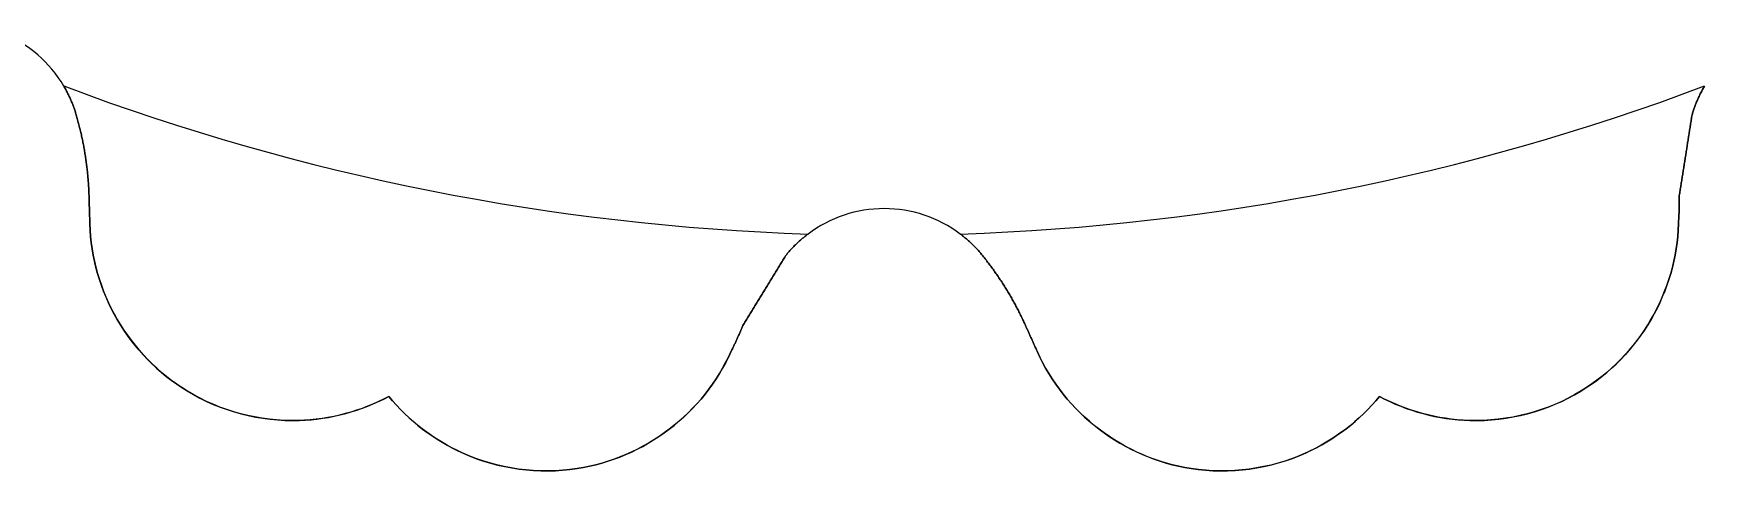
# Model space of a CAD drawing. Header units: millimetres. Extents: x -34.4 to 34.4, y -34.4 to 34.4.
# Drawn here: x -11.4 to 11, y -34.42 to -28.5 of the extents above; entities that cross this region are included whole.
import ezdxf

# ---------------------------------------------------------------- set-up
doc = ezdxf.new("R2010")
doc.units = ezdxf.units.MM
doc.layers.add('Z24de', color=7, linetype='CONTINUOUS')

msp = doc.modelspace()

# ---------------------------------------------------------------- linework, layer by layer
at = {"layer": 'Z24de'}
for p, q in [((-10.8274, -29.5967, 0.00358), (-10.8274, -29.5967, 2.99642)), ((-10.8274, -29.5967, 0.00358), (-10.8274, -29.5967, 2.99642)), ((10.8274, -29.5967, 0.00358), (10.8274, -29.5967, 2.99642)), ((10.8274, -29.5967, 0.00358), (10.8274, -29.5967, 2.99642)), ((-10.6562, -30.6777, 0.06177), (-10.6562, -30.6777, 2.93823)), ((-10.6562, -30.6777, 0.06177), (-10.6562, -30.6777, 2.93823)), ((10.6562, -30.6777, 0.06177), (10.6562, -30.6777, 2.93823)), ((10.6562, -30.6777, 0.06177), (10.6562, -30.6777, 2.93823)), ((-10.6446, -31.0558, 0.10126), (-10.6446, -31.0558, 2.89874)), ((-10.6446, -31.0558, 0.10126), (-10.6446, -31.0558, 2.89874)), ((10.6446, -31.0558, 0.10126), (10.6446, -31.0558, 2.89874)), ((10.6446, -31.0558, 0.10126), (10.6446, -31.0558, 2.89874)), ((-1.32296, -31.4872, 0.00358), (-1.32296, -31.4872, 2.99642)), ((-1.32296, -31.4872, 0.00358), (-1.32296, -31.4872, 2.99642)), ((1.32296, -31.4872, 0.00358), (1.32296, -31.4872, 2.99642)), ((1.32296, -31.4872, 0.00358), (1.32296, -31.4872, 2.99642)), ((-1.89482, -32.4204, 0.06177), (-1.89482, -32.4204, 2.93823)), ((-1.89482, -32.4204, 0.06177), (-1.89482, -32.4204, 2.93823)), ((1.89482, -32.4204, 0.06177), (1.89482, -32.4204, 2.93823)), ((1.89482, -32.4204, 0.06177), (1.89482, -32.4204, 2.93823)), ((-2.05019, -32.7653, 0.10126), (-2.05019, -32.7653, 2.89874)), ((-2.05019, -32.7653, 0.10126), (-2.05019, -32.7653, 2.89874)), ((2.05019, -32.7653, 0.10126), (2.05019, -32.7653, 2.89874)), ((2.05019, -32.7653, 0.10126), (2.05019, -32.7653, 2.89874)), ((-6.63776, -33.3703, 0.30822), (-6.63776, -33.3703, 2.69178)), ((-6.63776, -33.3703, 0.30822), (-6.63776, -33.3703, 2.69178)), ((6.63776, -33.3703, 0.30822), (6.63776, -33.3703, 2.69178)), ((6.63776, -33.3703, 0.30822), (6.63776, -33.3703, 2.69178))]:
    msp.add_line(p, q, dxfattribs=at)
for centre, radius, start, end in [((-12.456, -30.0714), 1.69635, 30.55, 67.5), ((-12.456, -30.0714, 3), 1.69635, 30.55, 67.5), ((-12.456, -30.0714, 3), 1.69635, 30.55, 67.5), ((-12.456, -30.0714), 1.69635, 30.55, 67.5), ((0, 0), 31.21, -110.628, -91.8723), ((0, 0, 3), 31.21, -110.628, -91.8723), ((0, 0), 31.21, -110.628, -91.8723), ((0, 0, 3), 31.21, -110.628, -91.8723), ((0, 0), 31.21, -88.1277, -69.3723), ((0, 0, 3), 31.21, -88.1277, -69.3723), ((0, 0), 31.21, -88.1277, -69.3723), ((0, 0, 3), 31.21, -88.1277, -69.3723), ((0, -32.549), 1.69635, 90, 126.95), ((0, -32.549, 3), 1.69635, 90, 126.95), ((0, -32.549, 3), 1.69635, 90, 126.95), ((0, -32.549), 1.69635, 90, 126.95), ((0, -32.549), 1.69635, 53.05, 90), ((0, -32.549, 3), 1.69635, 53.05, 90), ((0, -32.549, 3), 1.69635, 53.05, 90), ((0, -32.549), 1.69635, 53.05, 90)]:
    msp.add_arc(centre, radius, start, end, dxfattribs=at)
for points in [[(-10.9951, -29.2092, 3), (-10.887, -29.3925, 3.00021), (-10.8274, -29.5967, 2.99642)], [(-10.8274, -29.5967, 0.00358), (-10.887, -29.3925, -0.00021), (-10.9951, -29.2092)], [(-10.8274, -29.5967, 0.00358), (-10.887, -29.3925, -0.00021), (-10.9951, -29.2092)], [(-10.9951, -29.2092, 3), (-10.887, -29.3925, 3.00021), (-10.8274, -29.5967, 2.99642)], [(10.8274, -29.5967, 2.99642), (10.887, -29.3925, 3.00021), (10.9951, -29.2092, 3)], [(10.9951, -29.2092), (10.887, -29.3925, -0.00021), (10.8274, -29.5967, 0.00358)], [(10.9951, -29.2092), (10.887, -29.3925, -0.00021), (10.8274, -29.5967, 0.00358)], [(10.8274, -29.5967, 2.99642), (10.887, -29.3925, 3.00021), (10.9951, -29.2092, 3)], [(-10.8274, -29.5967, 0.00358), (-10.673, -30.1285, 0.01283), (-10.6562, -30.6777, 0.06177)], [(-10.6562, -30.6777, 2.93823), (-10.673, -30.1285, 2.98717), (-10.8274, -29.5967, 2.99642)], [(-10.8274, -29.5967, 0.00358), (-10.673, -30.1285, 0.01283), (-10.6562, -30.6777, 0.06177)], [(-10.6562, -30.6777, 2.93823), (-10.673, -30.1285, 2.98717), (-10.8274, -29.5967, 2.99642)], [(10.8274, -29.5967, 0.00358), (10.7416, -30.1381, 0.01474), (10.6562, -30.6777, 0.06177)], [(10.6562, -30.6777, 2.93823), (10.7416, -30.1381, 2.98526), (10.8274, -29.5967, 2.99642)], [(10.8274, -29.5967, 0.00358), (10.7416, -30.1381, 0.01474), (10.6562, -30.6777, 0.06177)], [(10.6562, -30.6777, 2.93823), (10.7416, -30.1381, 2.98526), (10.8274, -29.5967, 2.99642)], [(-10.6562, -30.6777, 0.06177), (-10.6504, -30.867, 0.07907), (-10.6446, -31.0558, 0.10126)], [(-10.6446, -31.0558, 2.89874), (-10.6504, -30.867, 2.92093), (-10.6562, -30.6777, 2.93823)], [(-10.6562, -30.6777, 0.06177), (-10.6504, -30.867, 0.07907), (-10.6446, -31.0558, 0.10126)], [(-10.6446, -31.0558, 2.89874), (-10.6504, -30.867, 2.92093), (-10.6562, -30.6777, 2.93823)], [(10.6562, -30.6777, 0.06177), (10.6586, -30.8674, 0.07942), (10.6446, -31.0558, 0.10126)], [(10.6446, -31.0558, 2.89874), (10.6586, -30.8674, 2.92058), (10.6562, -30.6777, 2.93823)], [(10.6562, -30.6777, 0.06177), (10.6586, -30.8674, 0.07942), (10.6446, -31.0558, 0.10126)], [(10.6446, -31.0558, 2.89874), (10.6586, -30.8674, 2.92058), (10.6562, -30.6777, 2.93823)], [(-1.01973, -31.1934), (-1.18975, -31.3214, -0.00021), (-1.32296, -31.4872, 0.00358)], [(-1.32296, -31.4872, 2.99642), (-1.18975, -31.3214, 3.00021), (-1.01973, -31.1934, 3)], [(-1.01973, -31.1934), (-1.18975, -31.3214, -0.00021), (-1.32296, -31.4872, 0.00358)], [(-1.32296, -31.4872, 2.99642), (-1.18975, -31.3214, 3.00021), (-1.01973, -31.1934, 3)], [(1.01973, -31.1934, 3), (1.18975, -31.3214, 3.00021), (1.32296, -31.4872, 2.99642)], [(1.32296, -31.4872, 0.00358), (1.18975, -31.3214, -0.00021), (1.01973, -31.1934)], [(1.32296, -31.4872, 0.00358), (1.18975, -31.3214, -0.00021), (1.01973, -31.1934)], [(1.01973, -31.1934, 3), (1.18975, -31.3214, 3.00021), (1.32296, -31.4872, 2.99642)], [(-1.32296, -31.4872, 0.00358), (-1.60939, -31.9547, 0.01474), (-1.89482, -32.4204, 0.06177)], [(-1.89482, -32.4204, 2.93823), (-1.60939, -31.9547, 2.98526), (-1.32296, -31.4872, 2.99642)], [(-1.32296, -31.4872, 0.00358), (-1.60939, -31.9547, 0.01474), (-1.89482, -32.4204, 0.06177)], [(-1.89482, -32.4204, 2.93823), (-1.60939, -31.9547, 2.98526), (-1.32296, -31.4872, 2.99642)], [(1.32296, -31.4872, 0.00358), (1.66912, -31.9195, 0.01283), (1.89482, -32.4204, 0.06177)], [(1.89482, -32.4204, 2.93823), (1.66912, -31.9195, 2.98717), (1.32296, -31.4872, 2.99642)], [(1.32296, -31.4872, 0.00358), (1.66912, -31.9195, 0.01283), (1.89482, -32.4204, 0.06177)], [(1.89482, -32.4204, 2.93823), (1.66912, -31.9195, 2.98717), (1.32296, -31.4872, 2.99642)], [(-1.89482, -32.4204, 0.06177), (-1.96515, -32.5966, 0.07942), (-2.05019, -32.7653, 0.10126)], [(-2.05019, -32.7653, 2.89874), (-1.96515, -32.5966, 2.92058), (-1.89482, -32.4204, 2.93823)], [(-1.89482, -32.4204, 0.06177), (-1.96515, -32.5966, 0.07942), (-2.05019, -32.7653, 0.10126)], [(-2.05019, -32.7653, 2.89874), (-1.96515, -32.5966, 2.92058), (-1.89482, -32.4204, 2.93823)], [(1.89482, -32.4204, 0.06177), (1.97261, -32.5931, 0.07907), (2.05019, -32.7653, 0.10126)], [(2.05019, -32.7653, 2.89874), (1.97261, -32.5931, 2.92093), (1.89482, -32.4204, 2.93823)], [(1.89482, -32.4204, 0.06177), (1.97261, -32.5931, 0.07907), (2.05019, -32.7653, 0.10126)], [(2.05019, -32.7653, 2.89874), (1.97261, -32.5931, 2.92093), (1.89482, -32.4204, 2.93823)]]:
    msp.add_open_spline(points, degree=2, dxfattribs=at)
for points, knots in [([(-10.6446, -31.0558, 0.10126), (-10.622, -31.9595, 0.20689), (-10.1238, -32.8246, 0.37968), (-9.34025, -33.2967, 0.44492), (-8.89323, -33.5705, 0.48375), (-8.3605, -33.7107, 0.4848), (-7.83649, -33.6924, 0.44756), (-7.41595, -33.6791, 0.41847), (-7.00291, -33.5667, 0.36678), (-6.63776, -33.3703, 0.30822)], [0, 0, 0, 0, 0.490877, 0.490877, 0.490877, 0.773368, 0.773368, 0.773368, 1, 1, 1, 1]), ([(-6.63776, -33.3703, 2.69178), (-7.00672, -33.5687, 2.6326), (-7.42461, -33.6814, 2.58046), (-7.84967, -33.6928, 2.55153), (-8.36843, -33.7084, 2.51526), (-8.89481, -33.5687, 2.51659), (-9.33742, -33.2984, 2.55484), (-10.1226, -32.8267, 2.61991), (-10.622, -31.9606, 2.79298), (-10.6446, -31.0558, 2.89874)], [0, 0, 0, 0, 0.228967, 0.228967, 0.228967, 0.508484, 0.508484, 0.508484, 1, 1, 1, 1]), ([(-10.6446, -31.0558, 0.10126), (-10.622, -31.9595, 0.20689), (-10.1238, -32.8246, 0.37968), (-9.34025, -33.2967, 0.44492), (-8.89323, -33.5705, 0.48375), (-8.3605, -33.7107, 0.4848), (-7.83649, -33.6924, 0.44756), (-7.41595, -33.6791, 0.41847), (-7.00291, -33.5667, 0.36678), (-6.63776, -33.3703, 0.30822)], [0, 0, 0, 0, 0.490877, 0.490877, 0.490877, 0.773368, 0.773368, 0.773368, 1, 1, 1, 1]), ([(-6.63776, -33.3703, 2.69178), (-7.00672, -33.5687, 2.6326), (-7.42461, -33.6814, 2.58046), (-7.84967, -33.6928, 2.55153), (-8.36843, -33.7084, 2.51526), (-8.89481, -33.5687, 2.51659), (-9.33742, -33.2984, 2.55484), (-10.1226, -32.8267, 2.61991), (-10.622, -31.9606, 2.79298), (-10.6446, -31.0558, 2.89874)], [0, 0, 0, 0, 0.228967, 0.228967, 0.228967, 0.508484, 0.508484, 0.508484, 1, 1, 1, 1]), ([(6.63776, -33.3703, 0.30822), (7.00672, -33.5687, 0.3674), (7.42461, -33.6814, 0.41954), (7.84967, -33.6928, 0.44847), (8.36843, -33.7084, 0.48474), (8.89481, -33.5687, 0.48341), (9.33742, -33.2984, 0.44516), (10.1226, -32.8267, 0.38009), (10.622, -31.9606, 0.20702), (10.6446, -31.0558, 0.10126)], [0, 0, 0, 0, 0.228967, 0.228967, 0.228967, 0.508484, 0.508484, 0.508484, 1, 1, 1, 1]), ([(10.6446, -31.0558, 2.89874), (10.622, -31.9595, 2.79311), (10.1238, -32.8246, 2.62032), (9.34025, -33.2967, 2.55508), (8.89323, -33.5705, 2.51625), (8.3605, -33.7107, 2.5152), (7.83649, -33.6924, 2.55244), (7.41595, -33.6791, 2.58153), (7.00291, -33.5667, 2.63322), (6.63776, -33.3703, 2.69178)], [0, 0, 0, 0, 0.490877, 0.490877, 0.490877, 0.773368, 0.773368, 0.773368, 1, 1, 1, 1]), ([(6.63776, -33.3703, 0.30822), (7.00672, -33.5687, 0.3674), (7.42461, -33.6814, 0.41954), (7.84967, -33.6928, 0.44847), (8.36843, -33.7084, 0.48474), (8.89481, -33.5687, 0.48341), (9.33742, -33.2984, 0.44516), (10.1226, -32.8267, 0.38009), (10.622, -31.9606, 0.20702), (10.6446, -31.0558, 0.10126)], [0, 0, 0, 0, 0.228967, 0.228967, 0.228967, 0.508484, 0.508484, 0.508484, 1, 1, 1, 1]), ([(10.6446, -31.0558, 2.89874), (10.622, -31.9595, 2.79311), (10.1238, -32.8246, 2.62032), (9.34025, -33.2967, 2.55508), (8.89323, -33.5705, 2.51625), (8.3605, -33.7107, 2.5152), (7.83649, -33.6924, 2.55244), (7.41595, -33.6791, 2.58153), (7.00291, -33.5667, 2.63322), (6.63776, -33.3703, 2.69178)], [0, 0, 0, 0, 0.490877, 0.490877, 0.490877, 0.773368, 0.773368, 0.773368, 1, 1, 1, 1]), ([(-6.63776, -33.3703, 0.30822), (-6.37282, -33.6948, 0.3674), (-6.02986, -33.9588, 0.41954), (-5.64153, -34.132, 0.44847), (-5.16821, -34.3449, 0.48474), (-4.62846, -34.4173, 0.48341), (-4.11611, -34.337, 0.44516), (-3.2102, -34.2017, 0.38009), (-2.41736, -33.5926, 0.20702), (-2.05019, -32.7653, 0.10126)], [0, 0, 0, 0, 0.228967, 0.228967, 0.228967, 0.508484, 0.508484, 0.508484, 1, 1, 1, 1]), ([(-2.05019, -32.7653, 2.89874), (-2.41693, -33.5916, 2.79311), (-3.20825, -34.2002, 2.62032), (-4.11283, -34.3365, 2.55508), (-4.6306, -34.4184, 2.51625), (-5.17643, -34.3441, 2.5152), (-5.65356, -34.1266, 2.55244), (-6.03697, -33.9534, 2.58153), (-6.37555, -33.6914, 2.63322), (-6.63776, -33.3703, 2.69178)], [0, 0, 0, 0, 0.490877, 0.490877, 0.490877, 0.773368, 0.773368, 0.773368, 1, 1, 1, 1]), ([(-6.63776, -33.3703, 0.30822), (-6.37282, -33.6948, 0.3674), (-6.02986, -33.9588, 0.41954), (-5.64153, -34.132, 0.44847), (-5.16821, -34.3449, 0.48474), (-4.62846, -34.4173, 0.48341), (-4.11611, -34.337, 0.44516), (-3.2102, -34.2017, 0.38009), (-2.41736, -33.5926, 0.20702), (-2.05019, -32.7653, 0.10126)], [0, 0, 0, 0, 0.228967, 0.228967, 0.228967, 0.508484, 0.508484, 0.508484, 1, 1, 1, 1]), ([(-2.05019, -32.7653, 2.89874), (-2.41693, -33.5916, 2.79311), (-3.20825, -34.2002, 2.62032), (-4.11283, -34.3365, 2.55508), (-4.6306, -34.4184, 2.51625), (-5.17643, -34.3441, 2.5152), (-5.65356, -34.1266, 2.55244), (-6.03697, -33.9534, 2.58153), (-6.37555, -33.6914, 2.63322), (-6.63776, -33.3703, 2.69178)], [0, 0, 0, 0, 0.490877, 0.490877, 0.490877, 0.773368, 0.773368, 0.773368, 1, 1, 1, 1]), ([(2.05019, -32.7653, 0.10126), (2.41693, -33.5916, 0.20689), (3.20825, -34.2002, 0.37968), (4.11283, -34.3365, 0.44492), (4.6306, -34.4184, 0.48375), (5.17643, -34.3441, 0.4848), (5.65356, -34.1266, 0.44756), (6.03697, -33.9534, 0.41847), (6.37555, -33.6914, 0.36678), (6.63776, -33.3703, 0.30822)], [0, 0, 0, 0, 0.490877, 0.490877, 0.490877, 0.773368, 0.773368, 0.773368, 1, 1, 1, 1]), ([(6.63776, -33.3703, 2.69178), (6.37282, -33.6948, 2.6326), (6.02986, -33.9588, 2.58046), (5.64153, -34.132, 2.55153), (5.16821, -34.3449, 2.51526), (4.62846, -34.4173, 2.51659), (4.11611, -34.337, 2.55484), (3.2102, -34.2017, 2.61991), (2.41736, -33.5926, 2.79298), (2.05019, -32.7653, 2.89874)], [0, 0, 0, 0, 0.228967, 0.228967, 0.228967, 0.508484, 0.508484, 0.508484, 1, 1, 1, 1]), ([(2.05019, -32.7653, 0.10126), (2.41693, -33.5916, 0.20689), (3.20825, -34.2002, 0.37968), (4.11283, -34.3365, 0.44492), (4.6306, -34.4184, 0.48375), (5.17643, -34.3441, 0.4848), (5.65356, -34.1266, 0.44756), (6.03697, -33.9534, 0.41847), (6.37555, -33.6914, 0.36678), (6.63776, -33.3703, 0.30822)], [0, 0, 0, 0, 0.490877, 0.490877, 0.490877, 0.773368, 0.773368, 0.773368, 1, 1, 1, 1]), ([(6.63776, -33.3703, 2.69178), (6.37282, -33.6948, 2.6326), (6.02986, -33.9588, 2.58046), (5.64153, -34.132, 2.55153), (5.16821, -34.3449, 2.51526), (4.62846, -34.4173, 2.51659), (4.11611, -34.337, 2.55484), (3.2102, -34.2017, 2.61991), (2.41736, -33.5926, 2.79298), (2.05019, -32.7653, 2.89874)], [0, 0, 0, 0, 0.228967, 0.228967, 0.228967, 0.508484, 0.508484, 0.508484, 1, 1, 1, 1])]:
    msp.add_open_spline(points, degree=3, knots=knots, dxfattribs=at)

doc.saveas('drawing.dxf')
